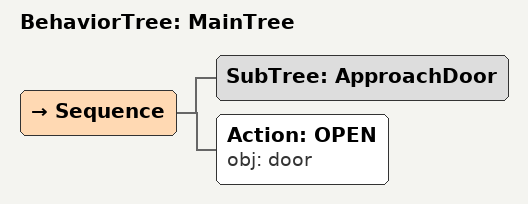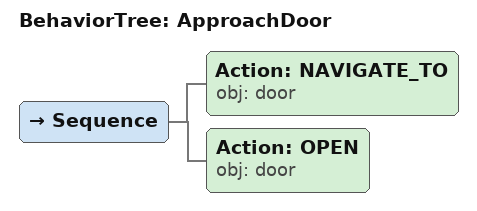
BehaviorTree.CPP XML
<root main_tree_to_execute="MainTree">
  <BehaviorTree ID="MainTree">
    <Sequence>
      <!-- Execute subtree ApproachDoor -->
      <SubTree ID="ApproachDoor" />
      <!-- Open door -->
      <Action ID="OPEN" obj="door" />
    </Sequence>
  </BehaviorTree>
  <!-- Subtree definition ApproachDoor -->
  <BehaviorTree ID="ApproachDoor">
    <Sequence>
      <!-- Navigate to door -->
      <Action ID="NAVIGATE_TO" obj="door" />
      <!-- Open door -->
      <Action ID="OPEN" obj="door" />
    </Sequence>
  </BehaviorTree>
</root>
